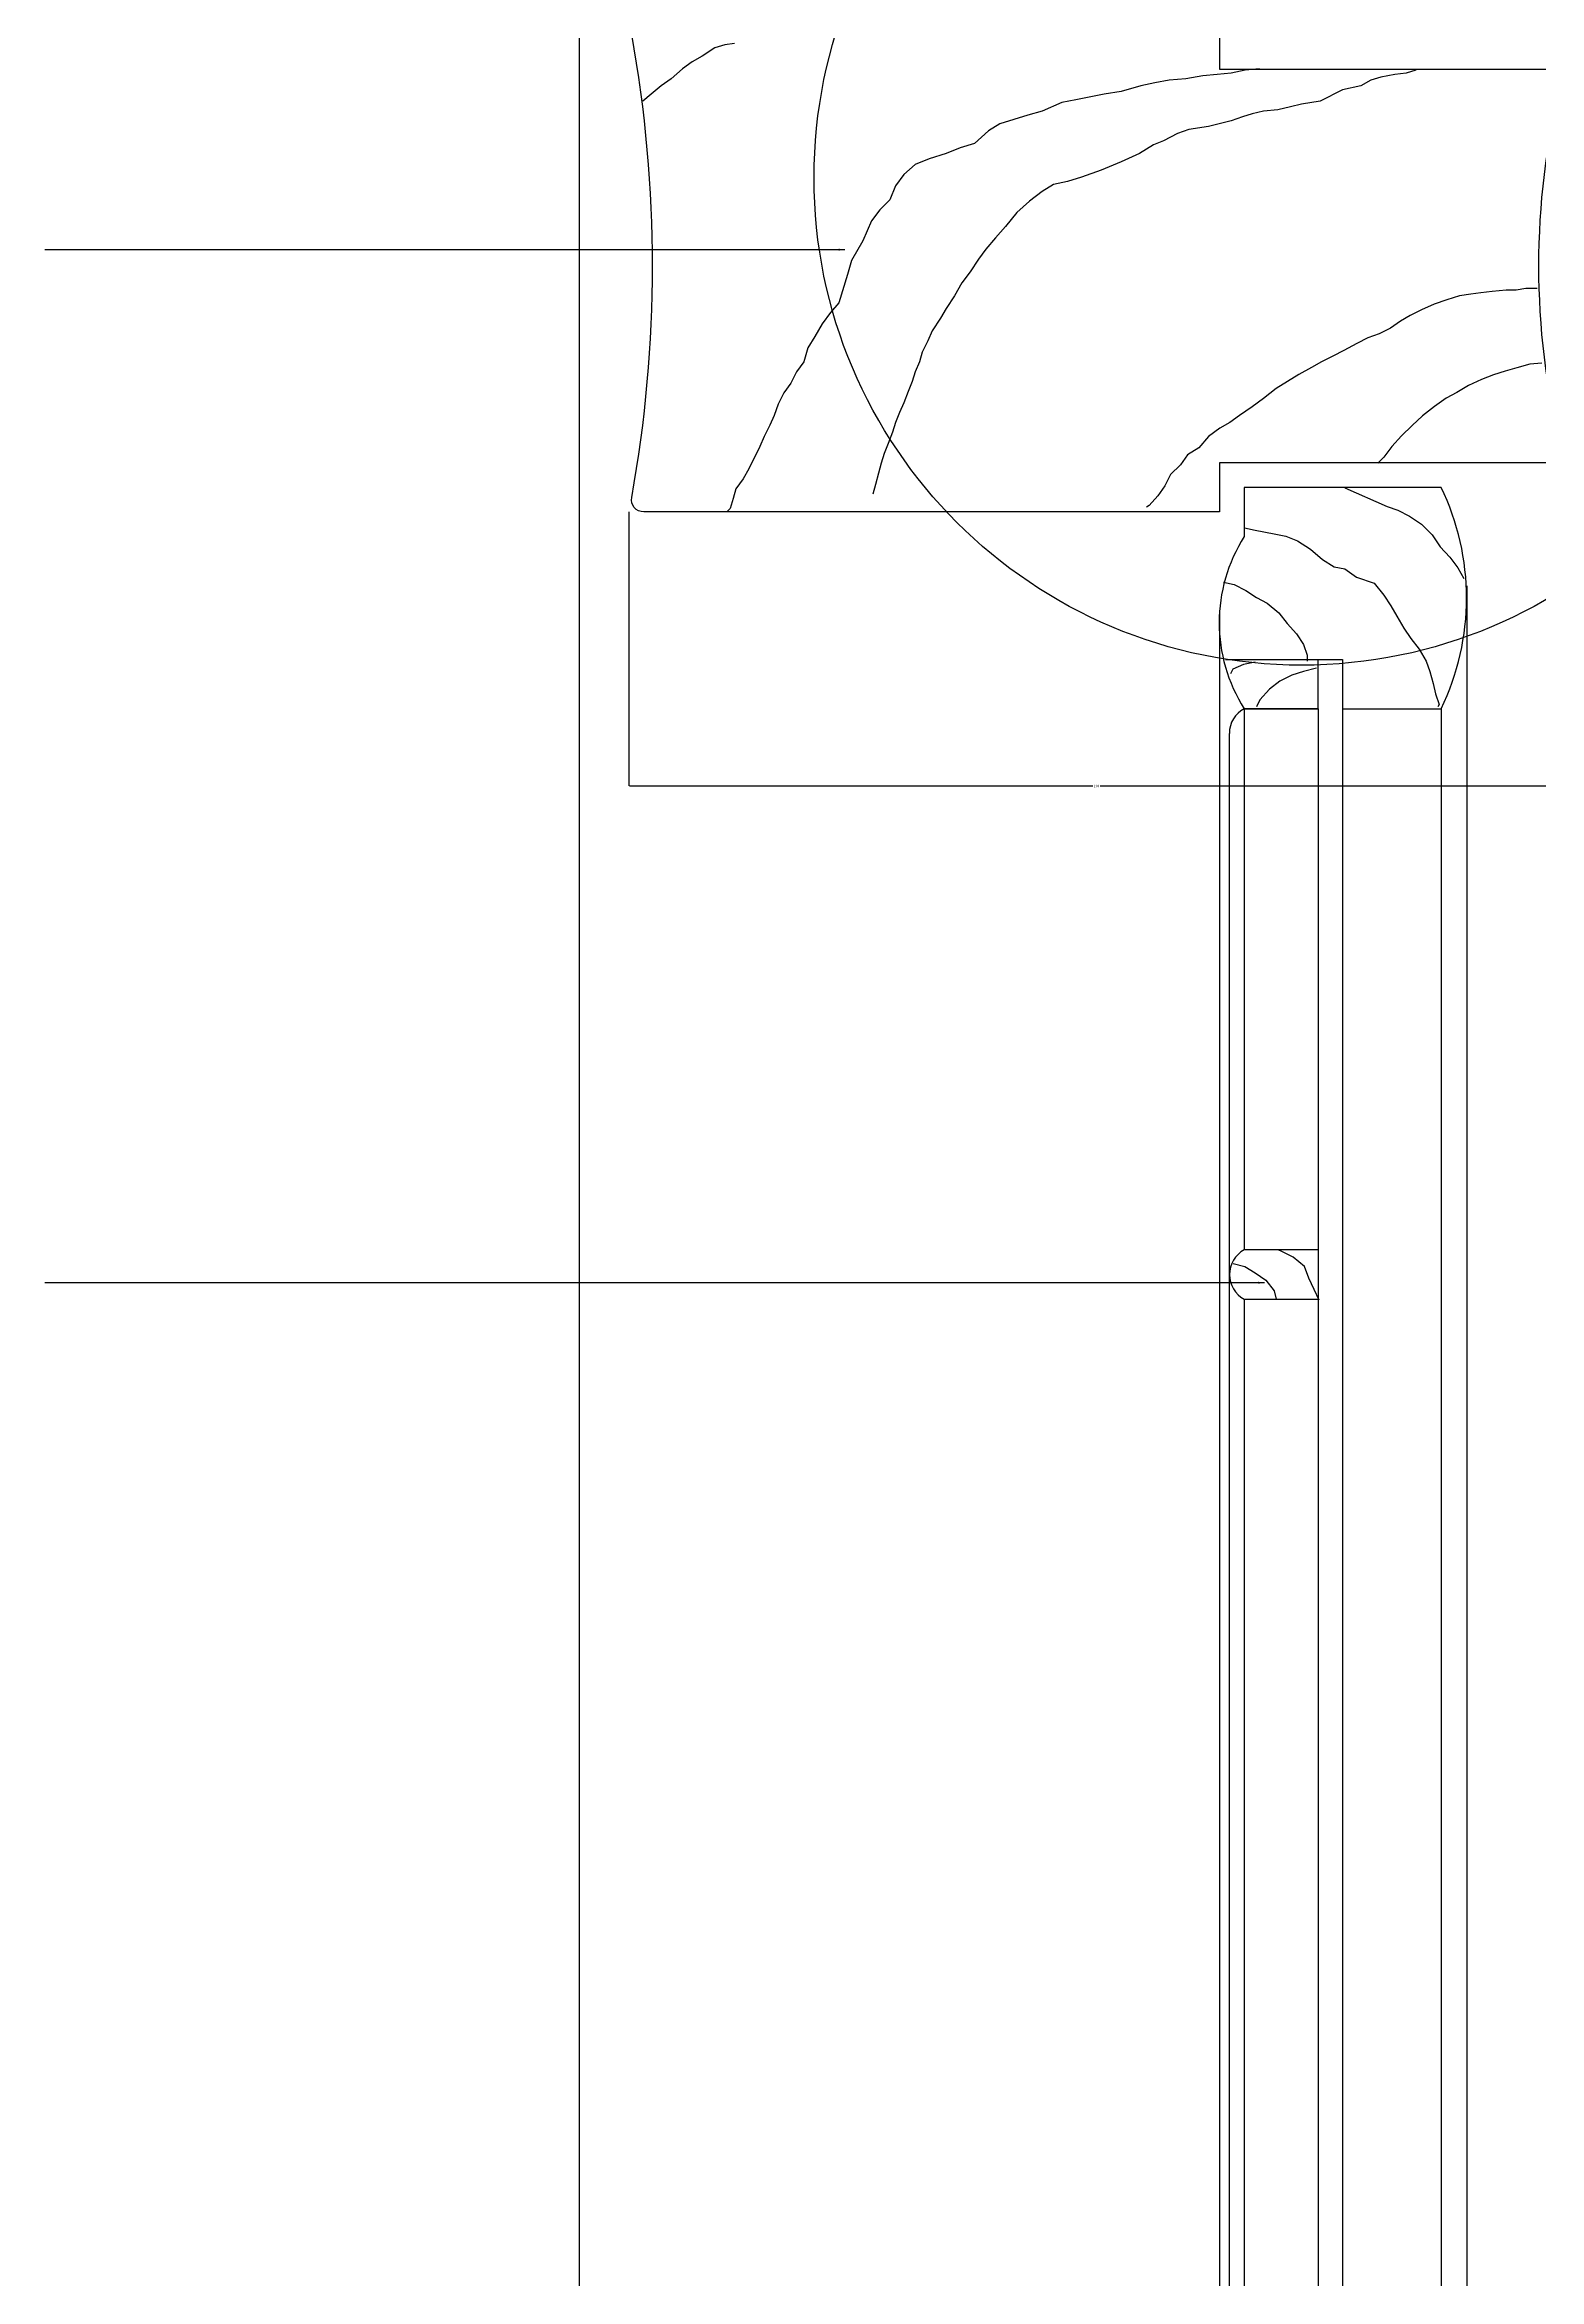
# Model space of a CAD drawing. Header units: metres. Extents: x 289 to 5205, y 117 to 7144.
# Drawn here: x 4293 to 4900, y 4083 to 4991 of the extents above; entities that cross this region are included whole.
import ezdxf

# ---------------------------------------------------------------- set-up
doc = ezdxf.new("R2010")
doc.units = ezdxf.units.M
for name, color, linetype in [('3', 3, 'Continuous'), ('4', 4, 'Continuous'), ('7', 7, 'Continuous'), ('BH', 3, 'Continuous'), ('DIM', 3, 'Continuous')]:
    doc.layers.add(name, color=color, linetype=linetype)
doc.dimstyles.get("Standard").update_dxf_attribs({"dimtxt": 2.5, "dimasz": 2.5, "dimexe": 1.25, "dimexo": 0.625, "dimtad": 1, "dimcen": 2.5, "dimazin": 3, "dimtfac": 1, "dimtmove": 0, "dimatfit": 3})

# ---------------------------------------------------------------- blocks, each defined once
blk = doc.blocks.new('*D31')
for p, q in [((4910.56, 4821.31), (4910.56, 4689.92)), ((4530.56, 4801.31), (4530.56, 4689.92)), ((4530.81, 4689.92), (4719.06, 4689.92)), ((4722.06, 4689.92), (4910.31, 4689.92))]:
    blk.add_line(p, q)
at = {"layer": 'Defpoints'}
for p in [(4910.56, 4821.31), (4530.56, 4801.31), (4530.56, 4689.92)]:
    blk.add_point(p, dxfattribs=at)
at = {"layer": 'DIM', "insert": (4720.56, 4689.92), "char_height": 1, "attachment_point": 5}
blk.add_mtext('190', dxfattribs=at)

msp = doc.modelspace()

# ---------------------------------------------------------------- linework, layer by layer
at = {"layer": '3'}
for p, q in [((4780.56, 4721.31), (4780.56, 4501.31)), ((4810.56, 4721.31), (4810.56, 1441.31)), ((4820.56, 4721.31), (4820.56, 1441.31)), ((4780.56, 4481.31), (4780.56, 3331.31))]:
    msp.add_line(p, q, dxfattribs=at)
at = {"layer": '4'}
for p, q in [((4510.56, 1361.31), (4510.56, 6161.31)), ((4860.56, 4721.31), (4860.56, 1441.31))]:
    msp.add_line(p, q, dxfattribs=at)
for points in [[(4904.15, 4821.31), (4770.56, 4821.31), (4770.56, 4801.31), (4536.63, 4801.31, -0.47), (4531.72, 4807.24, 0.09), (4531.72, 4995.38, -0.47), (4536.63, 5001.31), (4770.56, 5001.31), (4770.56, 4981.31), (4904.15, 4981.31, -0.49), (4909.02, 4975.14, 0.12), (4909.02, 4827.48, 0.12)], [(4772.95, 4741.31), (4820.56, 4741.31), (4820.56, 4721.31), (4860.56, 4721.31, 0.23), (4860.56, 4811.31), (4780.56, 4811.31), (4780.56, 4791.31, 0.29), (4780.56, 4721.31), (4810.56, 4721.31), (4810.56, 4741.31)], [(4810.56, 4501.31), (4780.56, 4501.31, 0.6), (4780.56, 4481.31), (4810.56, 4481.31)]]:
    msp.add_lwpolyline(points, format="xyb", dxfattribs=at)
at = {"layer": '7'}
for p, q in [((4870.96, 4771.31), (4870.96, 1401.31)), ((4770.56, 4761.31), (4770.56, 1401.31))]:
    msp.add_line(p, q, dxfattribs=at)
msp.add_lwpolyline([(4810.56, 4721.31), (4780.56, 4721.31, 0.28), (4774.55, 4711.31, 0.28)], format="xyb", dxfattribs=at)
msp.add_lwpolyline([(4774.55, 1451.31), (4774.55, 4711.31)], dxfattribs=at)
at = {"layer": 'BH'}
for p, q in [((4565.48, 4990.02), (4560.32, 4986.59)), ((4569.49, 4991.17), (4565.48, 4990.02)), ((4573.51, 4991.74), (4569.49, 4991.17)), ((4552.3, 4981.43), (4547.71, 4977.42)), ((4556.31, 4984.3), (4552.3, 4981.43)), ((4560.32, 4986.59), (4556.31, 4984.3)), ((4763.79, 4978.57), (4756.91, 4977.42)), ((4769.52, 4979.14), (4763.79, 4978.57)), ((4775.25, 4979.71), (4769.52, 4979.14)), ((4780.99, 4980.86), (4775.25, 4979.71)), ((4786.72, 4981.43), (4780.99, 4980.86)), ((4836.01, 4978), (4832, 4976.85)), ((4841.74, 4979.14), (4836.01, 4978)), ((4846.32, 4979.71), (4841.74, 4979.14)), ((4850.34, 4980.86), (4846.32, 4979.71)), ((4539.69, 4971.12), (4536.25, 4968.26)), ((4543.7, 4974.56), (4539.69, 4971.12)), ((4547.71, 4977.42), (4543.7, 4974.56)), ((4712.21, 4968.83), (4706.48, 4967.69)), ((4723.67, 4971.12), (4712.21, 4968.83)), ((4730.55, 4972.27), (4723.67, 4971.12)), ((4738.57, 4974.56), (4730.55, 4972.27)), ((4744.3, 4975.71), (4738.57, 4974.56)), ((4750.04, 4976.85), (4744.3, 4975.71)), ((4756.91, 4977.42), (4750.04, 4976.85)), ((4820.53, 4972.84), (4811.36, 4968.26)), ((4827.98, 4974.56), (4820.53, 4972.84)), ((4832, 4976.85), (4827.98, 4974.56)), ((4686.99, 4960.81), (4681.26, 4959.1)), ((4692.72, 4962.53), (4686.99, 4960.81)), ((4698.45, 4964.25), (4692.72, 4962.53)), ((4706.48, 4967.69), (4698.45, 4964.25)), ((4775.25, 4960.24), (4766.08, 4957.95)), ((4779.84, 4961.96), (4775.25, 4960.24)), ((4783.85, 4963.1), (4779.84, 4961.96)), ((4788.44, 4964.25), (4783.85, 4963.1)), ((4794.17, 4964.82), (4788.44, 4964.25)), ((4799.33, 4965.97), (4794.17, 4964.82)), ((4803.91, 4967.11), (4799.33, 4965.97)), ((4811.36, 4968.26), (4803.91, 4967.11)), ((4670.94, 4951.08), (4665.21, 4949.36)), ((4676.67, 4956.23), (4670.94, 4951.08)), ((4681.26, 4959.1), (4676.67, 4956.23)), ((4743.73, 4950.5), (4738, 4947.07)), ((4747.74, 4952.22), (4743.73, 4950.5)), ((4753.47, 4955.09), (4747.74, 4952.22)), ((4758.06, 4956.8), (4753.47, 4955.09)), ((4766.08, 4957.95), (4758.06, 4956.8)), ((4646.87, 4942.49), (4642.28, 4938.48)), ((4652.6, 4944.78), (4646.87, 4942.49)), ((4659.48, 4947.07), (4652.6, 4944.78)), ((4665.21, 4949.36), (4659.48, 4947.07)), ((4730.55, 4943.63), (4722.52, 4940.2)), ((4738, 4947.07), (4730.55, 4943.63)), ((4638.84, 4933.9), (4636.55, 4928.17)), ((4642.28, 4938.48), (4638.84, 4933.9)), ((4703.04, 4934.47), (4698.45, 4931.6)), ((4708.77, 4935.61), (4703.04, 4934.47)), ((4714.5, 4937.33), (4708.77, 4935.61)), ((4722.52, 4940.2), (4714.5, 4937.33)), ((4632.54, 4924.16), (4629.1, 4919.58)), ((4636.55, 4928.17), (4632.54, 4924.16)), ((4693.29, 4927.6), (4688.14, 4923.01)), ((4698.45, 4931.6), (4693.29, 4927.6)), ((4629.1, 4919.58), (4625.66, 4911.56)), ((4683.55, 4917.29), (4679.54, 4912.7)), ((4688.14, 4923.01), (4683.55, 4917.29)), ((4625.66, 4911.56), (4621.08, 4903.54)), ((4675.53, 4908.12), (4672.66, 4904.11)), ((4679.54, 4912.7), (4675.53, 4908.12)), ((4619.36, 4897.81), (4615.92, 4886.36)), ((4621.08, 4903.54), (4619.36, 4897.81)), ((4669.22, 4898.96), (4665.78, 4894.38)), ((4672.66, 4904.11), (4669.22, 4898.96)), ((4662.92, 4889.22), (4659.48, 4884.07)), ((4665.78, 4894.38), (4662.92, 4889.22)), ((4862.95, 4887.5), (4857.79, 4885.79)), ((4868.1, 4889.22), (4862.95, 4887.5)), ((4872.69, 4889.8), (4868.1, 4889.22)), ((4876.7, 4890.37), (4872.69, 4889.8)), ((4881.29, 4890.94), (4876.7, 4890.37)), ((4887.02, 4891.51), (4881.29, 4890.94)), ((4891.03, 4891.51), (4887.02, 4891.51)), ((4895.04, 4892.09), (4891.03, 4891.51)), ((4899.63, 4892.09), (4895.04, 4892.09)), ((4612.48, 4882.35), (4609.04, 4877.77)), ((4615.92, 4886.36), (4612.48, 4882.35)), ((4657.19, 4880.06), (4653.75, 4874.9)), ((4659.48, 4884.07), (4657.19, 4880.06)), ((4844.03, 4878.91), (4840.02, 4876.05)), ((4848.04, 4881.2), (4844.03, 4878.91)), ((4852.63, 4883.5), (4848.04, 4881.2)), ((4857.79, 4885.79), (4852.63, 4883.5)), ((4606.18, 4872.61), (4603.31, 4868.03)), ((4609.04, 4877.77), (4606.18, 4872.61)), ((4652.03, 4870.9), (4649.73, 4866.31)), ((4653.75, 4874.9), (4652.03, 4870.9)), ((4826.26, 4869.75), (4821.11, 4866.89)), ((4830.85, 4872.04), (4826.26, 4869.75)), ((4835.43, 4873.76), (4830.85, 4872.04)), ((4840.02, 4876.05), (4835.43, 4873.76)), ((4601.59, 4862.3), (4598.72, 4858.29)), ((4603.31, 4868.03), (4601.59, 4862.3)), ((4648.59, 4862.3), (4646.87, 4858.29)), ((4649.73, 4866.31), (4648.59, 4862.3)), ((4807.92, 4860.01), (4802.76, 4857.15)), ((4811.94, 4862.3), (4807.92, 4860.01)), ((4816.52, 4864.6), (4811.94, 4862.3)), ((4821.11, 4866.89), (4816.52, 4864.6)), ((4891.37, 4859.94), (4886.58, 4858.5)), ((4896.64, 4861.38), (4891.37, 4859.94)), ((4901.43, 4861.85), (4896.64, 4861.38)), ((4596.43, 4853.71), (4593.57, 4849.7)), ((4598.72, 4858.29), (4596.43, 4853.71)), ((4645.72, 4854.29), (4644, 4850.28)), ((4646.87, 4858.29), (4645.72, 4854.29)), ((4793.59, 4851.42), (4788.44, 4847.41)), ((4798.18, 4854.29), (4793.59, 4851.42)), ((4802.76, 4857.15), (4798.18, 4854.29)), ((4871.73, 4852.76), (4866.94, 4849.89)), ((4877, 4855.15), (4871.73, 4852.76)), ((4881.79, 4857.07), (4877, 4855.15)), ((4886.58, 4858.5), (4881.79, 4857.07)), ((4591.27, 4845.12), (4589.55, 4840.54)), ((4593.57, 4849.7), (4591.27, 4845.12)), ((4640.56, 4841.69), (4638.84, 4837.68)), ((4642.28, 4845.69), (4640.56, 4841.69)), ((4644, 4850.28), (4642.28, 4845.69)), ((4783.85, 4843.98), (4778.69, 4840.54)), ((4788.44, 4847.41), (4783.85, 4843.98)), ((4857.84, 4844.15), (4853.05, 4840.32)), ((4862.63, 4847.5), (4857.84, 4844.15)), ((4866.94, 4849.89), (4862.63, 4847.5)), ((4587.83, 4836.53), (4585.54, 4831.95)), ((4589.55, 4840.54), (4587.83, 4836.53)), ((4637.7, 4833.67), (4635.98, 4829.09)), ((4638.84, 4837.68), (4637.7, 4833.67)), ((4770.67, 4835.39), (4766.08, 4831.95)), ((4774.68, 4837.68), (4770.67, 4835.39)), ((4778.69, 4840.54), (4774.68, 4837.68)), ((4848.74, 4836.49), (4844.43, 4832.18)), ((4853.05, 4840.32), (4848.74, 4836.49)), ((4583.82, 4827.94), (4579.24, 4818.78)), ((4585.54, 4831.95), (4583.82, 4827.94)), ((4634.26, 4825.08), (4633.11, 4821.07)), ((4635.98, 4829.09), (4634.26, 4825.08)), ((4757.49, 4824.5), (4754.62, 4820.49)), ((4762.07, 4827.37), (4757.49, 4824.5)), ((4766.08, 4831.95), (4762.07, 4827.37)), ((4837.25, 4823.57), (4834.85, 4821.17)), ((4840.6, 4827.87), (4837.25, 4823.57)), ((4844.43, 4832.18), (4840.6, 4827.87)), ((4576.94, 4814.77), (4574.08, 4810.76)), ((4579.24, 4818.78), (4576.94, 4814.77)), ((4631.97, 4817.06), (4630.82, 4812.48)), ((4633.11, 4821.07), (4631.97, 4817.06)), ((4750.61, 4816.49), (4748.32, 4811.9)), ((4754.62, 4820.49), (4750.61, 4816.49)), ((4572.93, 4806.75), (4571.79, 4802.74)), ((4574.08, 4810.76), (4572.93, 4806.75)), ((4630.82, 4812.48), (4629.67, 4808.47)), ((4745.45, 4807.89), (4742.01, 4803.89)), ((4748.32, 4811.9), (4745.45, 4807.89)), ((4821.44, 4811.12), (4838.68, 4803.46)), ((4571.79, 4802.74), (4570.64, 4801.59)), ((4742.01, 4803.89), (4740.86, 4803.31)), ((4838.68, 4803.46), (4842.99, 4802.03)), ((4842.99, 4802.03), (4847.78, 4799.63)), ((4847.78, 4799.63), (4852.57, 4796.28)), ((4852.57, 4796.28), (4856.88, 4791.98)), ((4780.73, 4794.85), (4785.04, 4793.89)), ((4785.04, 4793.89), (4792.7, 4792.46)), ((4792.7, 4792.46), (4797.49, 4791.5)), ((4797.49, 4791.5), (4802.28, 4789.58)), ((4802.28, 4789.58), (4807.55, 4786.23)), ((4856.88, 4791.98), (4860.24, 4787.19)), ((4860.24, 4787.19), (4864.07, 4782.88)), ((4807.55, 4786.23), (4812.34, 4781.93)), ((4812.34, 4781.93), (4817.13, 4779.05)), ((4817.13, 4779.05), (4821.44, 4778.23)), ((4821.44, 4778.23), (4826.23, 4774.83)), ((4864.07, 4782.88), (4867.42, 4778.58)), ((4867.42, 4778.58), (4869.82, 4774.27)), ((4772.11, 4772.78), (4776.42, 4771.82)), ((4776.42, 4771.82), (4781.21, 4769.43)), ((4781.21, 4769.43), (4785.52, 4766.56)), ((4826.23, 4774.83), (4833.41, 4772.3)), ((4833.41, 4772.3), (4837.25, 4767.52)), ((4785.52, 4766.56), (4789.83, 4764.17)), ((4789.83, 4764.17), (4794.62, 4760.34)), ((4794.62, 4760.34), (4797.97, 4756.03)), ((4837.25, 4767.52), (4840.12, 4763.21)), ((4840.12, 4763.21), (4842.52, 4758.9)), ((4797.97, 4756.03), (4801.8, 4751.72)), ((4801.8, 4751.72), (4804.68, 4747.41)), ((4842.52, 4758.9), (4845.39, 4754.12)), ((4845.39, 4754.12), (4848.26, 4749.81)), ((4804.68, 4747.41), (4806.11, 4743.11)), ((4806.11, 4743.11), (4806.11, 4740.71)), ((4848.26, 4749.81), (4851.62, 4745.5)), ((4851.62, 4745.5), (4854.49, 4740.71)), ((4775.94, 4737.36), (4774.98, 4735.45)), ((4780.25, 4739.28), (4775.94, 4737.36)), ((4785.04, 4740.24), (4780.25, 4739.28)), ((4795.1, 4732.58), (4790.79, 4729.23)), ((4799.89, 4734.97), (4795.1, 4732.58)), ((4804.68, 4736.41), (4799.89, 4734.97)), ((4809.95, 4737.84), (4804.68, 4736.41)), ((4854.49, 4740.71), (4855.93, 4736.41)), ((4855.93, 4736.41), (4857.36, 4731.62)), ((4786.96, 4724.92), (4785.52, 4722.05)), ((4790.79, 4729.23), (4786.96, 4724.92)), ((4857.36, 4731.62), (4858.32, 4727.31)), ((4858.32, 4727.31), (4859.76, 4723.01)), ((4859.76, 4723.01), (4859.28, 4722.05)), ((4796.14, 4500.53), (4794.43, 4501.38)), ((4800.4, 4498.39), (4796.14, 4500.53)), ((4805.09, 4494.56), (4800.4, 4498.39)), ((4776.09, 4495.84), (4780.78, 4494.56)), ((4780.78, 4494.56), (4785.05, 4492)), ((4785.05, 4492), (4789.31, 4489.02)), ((4789.31, 4489.02), (4792.72, 4484.76)), ((4806.8, 4489.87), (4805.09, 4494.56)), ((4808.93, 4485.19), (4806.8, 4489.87)), ((4792.72, 4484.76), (4793.58, 4481.35)), ((4811.06, 4480.92), (4808.93, 4485.19))]:
    msp.add_line(p, q, dxfattribs=at)
at = {"layer": 'DIM'}
msp.add_circle((4803.91, 4937.12), 198.1, dxfattribs=at)

# ---------------------------------------------------------------- dimensions: what is measured, and where the dimension line sits
dim = msp.add_linear_dim(base=(4530.56, 4689.92), p1=(4530.56, 4801.31), p2=(4910.56, 4821.31), text='190', dimstyle='Standard', dxfattribs=at)
dim.commit()
dim.dimension.update_dxf_attribs({"geometry": '*D31', "text_midpoint": (4720.56, 4689.92)})

# ---------------------------------------------------------------- leaders
for points in [[(4618.3, 4907.92), (4293.24, 4907.92)], [(4788.77, 4487.99), (4293.24, 4487.99)]]:
    msp.add_leader(points, dimstyle='Standard', dxfattribs=at)

doc.saveas('drawing.dxf')
